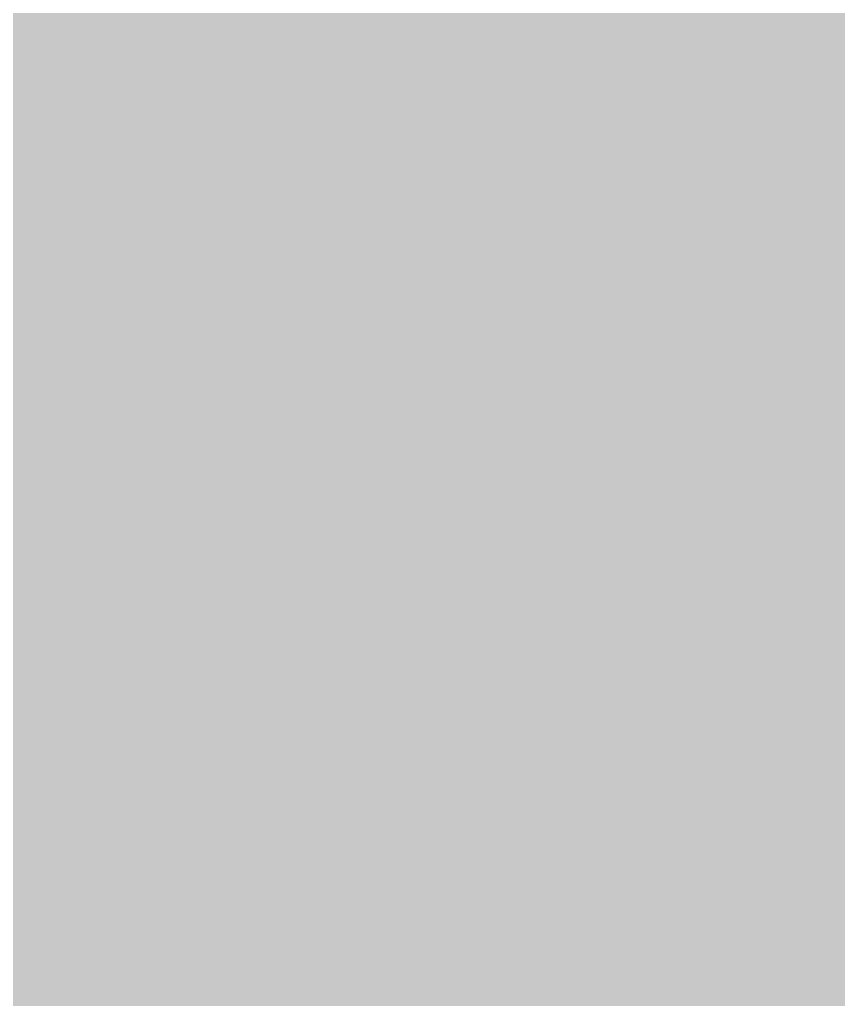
# Model space of a CAD drawing. Header units: millimetres. Extents: x 0 to 297, y 0 to 261.
# Drawn here: x 119.34 to 152.34, y 95.5 to 134.96 of the extents above; entities that cross this region are included whole.
import ezdxf

# ---------------------------------------------------------------- set-up
doc = ezdxf.new("R2010")
doc.units = ezdxf.units.MM

msp = doc.modelspace()

# ---------------------------------------------------------------- hatches: boundary and pattern name
msp.add_hatch(color=254).paths.add_polyline_path([(14.1633, 0.0526), (13.9878, 0.0533), (13.8125, 0.0559), (13.6373, 0.061), (13.462, 0.0686), (13.2893, 0.0787), (13.114, 0.0914), (12.9413, 0.1041), (12.7686, 0.1194), (12.5959, 0.1397), (12.4231, 0.16), (12.2504, 0.1803), (12.0777, 0.2057), (11.9075, 0.2337), (11.7373, 0.2616), (11.5672, 0.2921), (11.397, 0.3251), (11.2268, 0.3607), (11.0592, 0.3962), (10.8915, 0.4369), (10.7239, 0.4775), (10.5562, 0.5207), (10.3886, 0.5664), (10.2235, 0.6121), (10.0584, 0.6604), (9.8933, 0.7137), (9.7307, 0.7645), (9.5682, 0.8204), (9.4056, 0.8788), (9.2431, 0.9373), (9.083, 0.9982), (8.923, 1.0617), (8.763, 1.1252), (8.6055, 1.1938), (8.4455, 1.2624), (8.2906, 1.331), (8.1331, 1.4046), (7.9781, 1.4783), (7.8232, 1.5545), (7.6708, 1.6332), (7.5184, 1.7145), (7.366, 1.7958), (7.2161, 1.8796), (7.0663, 1.966), (6.919, 2.0549), (6.7716, 2.1438), (6.6243, 2.2352), (6.4795, 2.3266), (6.3348, 2.4232), (6.19, 2.5197), (6.0477, 2.6187), (5.908, 2.7178), (5.7683, 2.8219), (5.6286, 2.9261), (5.4915, 3.0302), (5.3543, 3.1394), (5.2197, 3.2487), (5.0851, 3.3579), (4.953, 3.4722), (4.8209, 3.5865), (4.6914, 3.7033), (4.5644, 3.8202), (4.4348, 3.9395), (4.3104, 4.0615), (4.1859, 4.1859), (4.0615, 4.3104), (3.9395, 4.4374), (3.8202, 4.5644), (3.7033, 4.6914), (3.5865, 4.8235), (3.4722, 4.953), (3.3579, 5.0876), (3.2487, 5.2197), (3.1369, 5.3543), (3.0302, 5.4915), (2.9235, 5.6286), (2.8194, 5.7683), (2.7178, 5.908), (2.6187, 6.0503), (2.5197, 6.19), (2.4232, 6.3348), (2.3266, 6.4795), (2.2352, 6.6243), (2.1438, 6.7716), (2.0523, 6.919), (1.966, 7.0663), (1.8796, 7.2161), (1.7958, 7.366), (1.7145, 7.5184), (1.6332, 7.6708), (1.5545, 7.8232), (1.4783, 7.9781), (1.4046, 8.1331), (1.331, 8.2906), (1.2598, 8.4455), (1.1913, 8.6055), (1.1252, 8.763), (1.0592, 8.923), (0.9982, 9.083), (0.9373, 9.2431), (0.8763, 9.4056), (0.8204, 9.5682), (0.7645, 9.7307), (0.7112, 9.8933), (0.6604, 10.0584), (0.6121, 10.2235), (0.5639, 10.3911), (0.5207, 10.5562), (0.4775, 10.7239), (0.4343, 10.8915), (0.3962, 11.0592), (0.3607, 11.2268), (0.3251, 11.397), (0.2921, 11.5672), (0.2616, 11.7373), (0.2311, 11.9075), (0.2057, 12.0802), (0.1803, 12.2504), (0.1575, 12.4231), (0.1372, 12.5959), (0.1194, 12.7686), (0.1041, 12.9413), (0.0889, 13.114), (0.0787, 13.2893), (0.0686, 13.462), (0.061, 13.6373), (0.0559, 13.8125), (0.0508, 13.9878), (0.0508, 14.163), (0.0508, 14.2773), (0.0533, 14.3942), (0.0559, 14.511), (0.0584, 14.6253), (0.0635, 14.7422), (0.0686, 14.859), (0.0737, 14.9733), (0.0813, 15.0901), (0.0889, 15.2044), (0.0991, 15.3187), (0.1092, 15.4356), (0.1194, 15.5499), (0.1321, 15.6642), (0.1448, 15.7785), (0.1575, 15.8953), (0.1727, 16.0096), (0.188, 16.1239), (0.2032, 16.2382), (0.221, 16.35), (0.2413, 16.4643), (0.2591, 16.5786), (0.2794, 16.6929), (0.2997, 16.8046), (0.3226, 16.9189), (0.3454, 17.0307), (0.3708, 17.145), (0.3937, 17.2568), (0.4191, 17.3685), (0.447, 17.4803), (0.475, 17.592), (0.5029, 17.7038), (0.5334, 17.8156), (0.5613, 17.9273), (0.5944, 18.0365), (0.6248, 18.1483), (0.6579, 18.2575), (0.6934, 18.3693), (0.7264, 18.4785), (0.762, 18.5877), (0.8001, 18.6969), (0.8382, 18.8062), (0.8763, 18.9128), (0.9144, 19.0221), (0.955, 19.1313), (0.9957, 19.238), (1.0389, 19.3446), (1.0795, 19.4539), (1.1252, 19.5605), (1.1684, 19.6647), (1.2141, 19.7714), (1.2598, 19.878), (1.3081, 19.9822), (1.3564, 20.0889), (1.4046, 20.193), (1.4554, 20.2971), (1.5062, 20.4013), (1.557, 20.5054), (1.6104, 20.607), (1.6637, 20.7112), (1.717, 20.8128), (1.7729, 20.9144), (1.8263, 21.016), (1.8847, 21.1176), (1.9406, 21.2192), (136.2523, 253.8501), (136.3091, 253.9492), (136.3675, 254.0483), (136.4285, 254.1473), (136.4894, 254.2464), (136.5504, 254.3454), (136.6139, 254.442), (136.6774, 254.5385), (136.7409, 254.635), (136.8044, 254.7315), (136.8704, 254.8255), (136.9365, 254.922), (137.0025, 255.016), (137.0711, 255.11), (137.1397, 255.2014), (137.2083, 255.2954), (137.2794, 255.3868), (137.3505, 255.4783), (137.4216, 255.5672), (137.4927, 255.6586), (137.5664, 255.7475), (137.6401, 255.8364), (137.7137, 255.9253), (137.7874, 256.0117), (137.8636, 256.098), (137.9398, 256.1844), (138.016, 256.2708), (138.0947, 256.3546), (138.1735, 256.4409), (138.2522, 256.5222), (138.3309, 256.606), (138.4122, 256.6899), (138.4935, 256.7711), (138.5748, 256.8524), (138.6586, 256.9312), (138.7399, 257.0124), (138.8237, 257.0912), (138.9075, 257.1699), (138.9939, 257.2461), (139.0802, 257.3249), (139.1641, 257.4011), (139.253, 257.4747), (139.3393, 257.5509), (139.4282, 257.6246), (139.5171, 257.6982), (139.606, 257.7719), (139.6949, 257.843), (139.7864, 257.9141), (139.8778, 257.9853), (139.9692, 258.0564), (140.0607, 258.125), (140.1547, 258.1935), (140.2486, 258.2596), (140.3426, 258.3282), (140.4366, 258.3942), (140.5331, 258.4602), (140.6296, 258.5237), (140.7262, 258.5872), (140.8227, 258.6507), (140.9192, 258.7142), (141.0183, 258.7752), (141.1173, 258.8362), (141.2164, 258.8946), (141.3154, 258.9555), (141.4145, 259.014), (141.5161, 259.0698), (141.6177, 259.1283), (141.7193, 259.1841), (141.8209, 259.2375), (141.9225, 259.2934), (142.0266, 259.3467), (142.1308, 259.3975), (142.2324, 259.4508), (142.3365, 259.5016), (142.4407, 259.5499), (142.5473, 259.6007), (142.6515, 259.6464), (142.7556, 259.6947), (142.8623, 259.7404), (142.969, 259.7861), (143.0757, 259.8318), (143.1823, 259.875), (143.289, 259.9182), (143.3957, 259.9588), (143.5049, 259.9995), (143.6116, 260.0401), (143.7208, 260.0808), (143.83, 260.1189), (143.9393, 260.1544), (144.0485, 260.1925), (144.1577, 260.2281), (144.2669, 260.2636), (144.3761, 260.2967), (144.4879, 260.3297), (144.5971, 260.3627), (144.7089, 260.3932), (144.8206, 260.4237), (144.9299, 260.4516), (145.0416, 260.4821), (145.1534, 260.5075), (145.2651, 260.5354), (145.3794, 260.5608), (145.4912, 260.5862), (145.603, 260.6091), (145.7173, 260.6319), (145.829, 260.6548), (145.9433, 260.6751), (146.0551, 260.6954), (146.1694, 260.7158), (146.2837, 260.7335), (146.398, 260.7513), (146.5123, 260.7666), (146.6266, 260.7818), (146.7409, 260.797), (146.8552, 260.8123), (146.9695, 260.825), (147.0838, 260.8351), (147.2006, 260.8478), (147.3149, 260.858), (147.4292, 260.8656), (147.5461, 260.8732), (147.6604, 260.8809), (147.7772, 260.8859), (147.8915, 260.8936), (148.0083, 260.8961), (148.1226, 260.9012), (148.2395, 260.9037), (148.3563, 260.9037), (148.4706, 260.9037), (148.5875, 260.9037), (148.7043, 260.9037), (148.8186, 260.9012), (148.9354, 260.8961), (149.0523, 260.8936), (149.1666, 260.8859), (149.2834, 260.8809), (149.3977, 260.8732), (149.512, 260.8656), (149.6289, 260.858), (149.7432, 260.8478), (149.8575, 260.8351), (149.9743, 260.825), (150.0886, 260.8123), (150.2029, 260.797), (150.3172, 260.7818), (150.4315, 260.7666), (150.5458, 260.7513), (150.6601, 260.7335), (150.7744, 260.7158), (150.8862, 260.6954), (151.0005, 260.6751), (151.1148, 260.6548), (151.2265, 260.6319), (151.3408, 260.6091), (151.4526, 260.5862), (151.5643, 260.5608), (151.6761, 260.5354), (151.7879, 260.5075), (151.8996, 260.4821), (152.0114, 260.4516), (152.1231, 260.4237), (152.2349, 260.3932), (152.3467, 260.3627), (152.4559, 260.3297), (152.5676, 260.2967), (152.6769, 260.2636), (152.7861, 260.2281), (152.8953, 260.1925), (153.0045, 260.1544), (153.1137, 260.1189), (153.223, 260.0808), (153.3296, 260.0401), (153.4389, 259.9995), (153.5455, 259.9588), (153.6548, 259.9182), (153.7614, 259.875), (153.8681, 259.8318), (153.9748, 259.7861), (154.0789, 259.7404), (154.1856, 259.6947), (154.2923, 259.6464), (154.3964, 259.6007), (154.5006, 259.5499), (154.6047, 259.5016), (154.7089, 259.4508), (154.813, 259.3975), (154.9171, 259.3467), (155.0187, 259.2934), (155.1203, 259.2375), (155.2245, 259.1841), (155.3261, 259.1283), (155.4251, 259.0698), (155.5267, 259.014), (155.6283, 258.9555), (155.7274, 258.8946), (155.8265, 258.8362), (155.9255, 258.7752), (156.022, 258.7142), (156.1211, 258.6507), (156.2176, 258.5872), (156.3141, 258.5237), (156.4107, 258.4602), (156.5046, 258.3942), (156.6012, 258.3282), (156.6951, 258.2596), (156.7866, 258.1935), (156.8806, 258.125), (156.972, 258.0564), (157.066, 257.9853), (157.1574, 257.9141), (157.2463, 257.843), (157.3378, 257.7719), (157.4267, 257.6982), (157.5156, 257.6246), (157.6019, 257.5509), (157.6908, 257.4747), (157.7772, 257.4011), (157.8635, 257.3249), (157.9499, 257.2461), (158.0337, 257.1699), (158.1201, 257.0912), (158.2039, 257.0124), (158.2852, 256.9312), (158.369, 256.8524), (158.4503, 256.7711), (158.5316, 256.6899), (158.6103, 256.606), (158.6916, 256.5222), (158.7703, 256.4409), (158.8491, 256.3546), (158.9253, 256.2708), (159.004, 256.1844), (159.0802, 256.098), (159.1539, 256.0117), (159.2301, 255.9253), (159.3037, 255.8364), (159.3774, 255.7475), (159.451, 255.6586), (159.5222, 255.5672), (159.5933, 255.4783), (159.6644, 255.3868), (159.7355, 255.2954), (159.8041, 255.2014), (159.8727, 255.11), (159.9387, 255.016), (160.0073, 254.922), (160.0733, 254.8255), (160.1368, 254.7315), (160.2029, 254.635), (160.2664, 254.5385), (160.3299, 254.442), (160.3908, 254.3454), (160.4543, 254.2464), (160.5153, 254.1473), (160.5737, 254.0483), (160.6347, 253.9492), (160.6906, 253.8476), (295.0023, 21.2192), (295.0591, 21.1176), (295.115, 21.016), (295.1709, 20.9144), (295.2267, 20.8128), (295.2801, 20.7112), (295.3334, 20.607), (295.3868, 20.5054), (295.4376, 20.4013), (295.4884, 20.2971), (295.5392, 20.193), (295.5874, 20.0889), (295.6357, 19.9822), (295.6814, 19.878), (295.7297, 19.7714), (295.7754, 19.6647), (295.8186, 19.5605), (295.8617, 19.4539), (295.9049, 19.3446), (295.9481, 19.238), (295.9887, 19.1313), (296.0294, 19.0221), (296.0675, 18.9128), (296.1056, 18.8062), (296.1437, 18.6969), (296.1792, 18.5877), (296.2148, 18.4785), (296.2504, 18.3693), (296.2834, 18.2575), (296.3164, 18.1483), (296.3494, 18.0365), (296.3799, 17.9273), (296.4104, 17.8156), (296.4409, 17.7038), (296.4688, 17.592), (296.4967, 17.4803), (296.5221, 17.3685), (296.5475, 17.2568), (296.5729, 17.145), (296.5958, 17.0307), (296.6212, 16.9189), (296.6415, 16.8046), (296.6644, 16.6929), (296.6822, 16.5786), (296.7025, 16.4643), (296.7203, 16.35), (296.738, 16.2382), (296.7558, 16.1239), (296.7711, 16.0096), (296.7838, 15.8953), (296.799, 15.7785), (296.8117, 15.6642), (296.8244, 15.5499), (296.8346, 15.4356), (296.8447, 15.3187), (296.8523, 15.2044), (296.86, 15.0901), (296.8676, 14.9733), (296.8752, 14.859), (296.8803, 14.7422), (296.8828, 14.6253), (296.8879, 14.511), (296.8904, 14.3942), (296.8904, 14.2773), (296.8904, 14.163), (296.8904, 13.9878), (296.8879, 13.8125), (296.8828, 13.6373), (296.8752, 13.462), (296.865, 13.2893), (296.8523, 13.114), (296.8396, 12.9413), (296.8219, 12.7686), (296.8041, 12.5959), (296.7838, 12.4231), (296.7609, 12.2504), (296.738, 12.0802), (296.7101, 11.9075), (296.6822, 11.7373), (296.6517, 11.5672), (296.6187, 11.397), (296.5831, 11.2268), (296.545, 11.0592), (296.5069, 10.8915), (296.4663, 10.7239), (296.4231, 10.5562), (296.3774, 10.3911), (296.3316, 10.2235), (296.2808, 10.0584), (296.23, 9.8933), (296.1767, 9.7307), (296.1234, 9.5682), (296.0649, 9.4056), (296.0065, 9.2431), (295.9456, 9.083), (295.8821, 8.923), (295.8186, 8.763), (295.75, 8.6055), (295.6814, 8.4455), (295.6103, 8.2906), (295.5392, 8.1331), (295.463, 7.9781), (295.3868, 7.8232), (295.3106, 7.6708), (295.2293, 7.5184), (295.148, 7.366), (295.0642, 7.2161), (294.9778, 7.0663), (294.8889, 6.919), (294.8, 6.7716), (294.7086, 6.6243), (294.6146, 6.4795), (294.5206, 6.3348), (294.4241, 6.19), (294.325, 6.0503), (294.226, 5.908), (294.1218, 5.7683), (294.0177, 5.6286), (293.9136, 5.4915), (293.8043, 5.3543), (293.6951, 5.2197), (293.5859, 5.0876), (293.4716, 4.953), (293.3573, 4.8235), (293.2405, 4.6914), (293.1236, 4.5644), (293.0042, 4.4374), (292.8823, 4.3104), (292.7579, 4.1859), (292.6334, 4.0615), (292.5089, 3.9395), (292.3794, 3.8202), (292.2524, 3.7033), (292.1203, 3.5865), (291.9908, 3.4722), (291.8562, 3.3579), (291.7241, 3.2487), (291.5895, 3.1394), (291.4523, 3.0302), (291.3151, 2.9261), (291.1754, 2.8219), (291.0357, 2.7178), (290.8935, 2.6187), (290.7513, 2.5197), (290.609, 2.4232), (290.4642, 2.3266), (290.3195, 2.2352), (290.1721, 2.1438), (290.0248, 2.0549), (289.8775, 1.966), (289.7276, 1.8796), (289.5778, 1.7958), (289.4254, 1.7145), (289.273, 1.6332), (289.118, 1.5545), (288.9656, 1.4783), (288.8107, 1.4046), (288.6532, 1.331), (288.4957, 1.2624), (288.3383, 1.1938), (288.1808, 1.1252), (288.0208, 1.0617), (287.8607, 0.9982), (287.7007, 0.9373), (287.5382, 0.8788), (287.3756, 0.8204), (287.213, 0.7645), (287.0479, 0.7137), (286.8854, 0.6604), (286.7203, 0.6121), (286.5526, 0.5664), (286.3875, 0.5207), (286.2199, 0.4775), (286.0523, 0.4369), (285.8846, 0.3962), (285.7144, 0.3607), (285.5468, 0.3251), (285.3766, 0.2921), (285.2064, 0.2616), (285.0363, 0.2337), (284.8635, 0.2057), (284.6934, 0.1803), (284.5206, 0.16), (284.3479, 0.1397), (284.1752, 0.1194), (284.0025, 0.1041), (283.8272, 0.0914), (283.6545, 0.0787), (283.4792, 0.0686), (283.3065, 0.061), (283.1313, 0.0559), (282.956, 0.0533), (282.7807, 0.0508)])
h = msp.add_hatch(color=59)
edge = h.paths.add_edge_path()
edge.add_line((139.6601, 117.1085), (139.9261, 116.6419))
edge.add_line((139.9261, 116.6419), (140.1851, 116.1847))
edge.add_line((140.1851, 116.1847), (140.4366, 115.7376))
edge.add_line((140.4366, 115.7376), (140.6804, 115.3008))
edge.add_line((140.6804, 115.3008), (140.9167, 114.8715))
edge.add_line((140.9167, 114.8715), (141.1427, 114.4524))
edge.add_line((141.1427, 114.4524), (141.3612, 114.0409))
edge.add_line((141.3612, 114.0409), (141.5745, 113.6371))
edge.add_line((141.5745, 113.6371), (141.7777, 113.2434))
edge.add_line((141.7777, 113.2434), (141.9733, 112.8598))
edge.add_line((141.9733, 112.8598), (142.1613, 112.4814))
edge.add_line((142.1613, 112.4814), (142.3416, 112.1131))
edge.add_line((142.3416, 112.1131), (142.5143, 111.7524))
edge.add_line((142.5143, 111.7524), (142.6794, 111.3993))
edge.add_line((142.6794, 111.3993), (142.8369, 111.0564))
edge.add_line((142.8369, 111.0564), (142.9868, 110.7186))
edge.add_line((142.9868, 110.7186), (143.1265, 110.3884))
edge.add_line((143.1265, 110.3884), (143.2611, 110.0684))
edge.add_line((143.2611, 110.0684), (143.3906, 109.7534))
edge.add_line((143.3906, 109.7534), (143.51, 109.4461))
edge.add_line((143.51, 109.4461), (143.6218, 109.1463))
edge.add_line((143.6218, 109.1463), (143.7259, 108.8542))
edge.add_line((143.7259, 108.8542), (143.825, 108.5698))
edge.add_line((143.825, 108.5698), (143.9139, 108.2904))
edge.add_line((143.9139, 108.2904), (143.9977, 108.0186))
edge.add_line((143.9977, 108.0186), (144.0739, 107.7519))
edge.add_line((144.0739, 107.7519), (144.1425, 107.4928))
edge.add_line((144.1425, 107.4928), (144.206, 107.2413))
edge.add_line((144.206, 107.2413), (144.2593, 106.995))
edge.add_line((144.2593, 106.995), (144.3076, 106.7537))
edge.add_line((144.3076, 106.7537), (144.3482, 106.52))
edge.add_line((144.3482, 106.52), (144.3838, 106.2939))
edge.add_line((144.3838, 106.2939), (144.4092, 106.0704))
edge.add_line((144.4092, 106.0704), (144.4295, 105.8545))
edge.add_line((144.4295, 105.8545), (144.4422, 105.6437))
edge.add_line((144.4422, 105.6437), (144.4498, 105.4379))
edge.add_line((144.4498, 105.4379), (144.4498, 105.2373))
edge.add_line((144.4498, 105.2373), (144.4422, 105.0417))
edge.add_line((144.4422, 105.0417), (144.4295, 104.8537))
edge.add_line((144.4295, 104.8537), (144.4092, 104.6683))
edge.add_line((144.4092, 104.6683), (144.3812, 104.488))
edge.add_line((144.3812, 104.488), (144.3482, 104.3127))
edge.add_line((144.3482, 104.3127), (144.3101, 104.1425))
edge.add_line((144.3101, 104.1425), (144.2644, 103.9774))
edge.add_line((144.2644, 103.9774), (144.211, 103.8149))
edge.add_line((144.211, 103.8149), (144.1526, 103.6574))
edge.add_line((144.1526, 103.6574), (144.0866, 103.505))
edge.add_line((144.0866, 103.505), (144.0155, 103.3577))
edge.add_line((144.0155, 103.3577), (143.9367, 103.2129))
edge.add_line((143.9367, 103.2129), (143.8529, 103.0707))
edge.add_line((143.8529, 103.0707), (143.7615, 102.9335))
edge.add_line((143.7615, 102.9335), (143.6649, 102.7989))
edge.add_line((143.6649, 102.7989), (143.5633, 102.6693))
edge.add_line((143.5633, 102.6693), (143.4541, 102.5423))
edge.add_line((143.4541, 102.5423), (143.3398, 102.4204))
edge.add_line((143.3398, 102.4204), (143.2204, 102.2985))
edge.add_line((143.2204, 102.2985), (143.0934, 102.1817))
edge.add_line((143.0934, 102.1817), (142.9614, 102.0674))
edge.add_line((142.9614, 102.0674), (142.8217, 101.9556))
edge.add_line((142.8217, 101.9556), (142.6794, 101.8489))
edge.add_line((142.6794, 101.8489), (142.5296, 101.7422))
edge.add_line((142.5296, 101.7422), (142.3746, 101.6381))
edge.add_line((142.3746, 101.6381), (142.2121, 101.5365))
edge.add_line((142.2121, 101.5365), (142.0444, 101.4374))
edge.add_line((142.0444, 101.4374), (141.8768, 101.3435))
edge.add_line((141.8768, 101.3435), (141.7066, 101.2546))
edge.add_line((141.7066, 101.2546), (141.539, 101.1758))
edge.add_line((141.539, 101.1758), (141.3688, 101.1022))
edge.add_line((141.3688, 101.1022), (141.2011, 101.0336))
edge.add_line((141.2011, 101.0336), (141.0335, 100.9752))
edge.add_line((141.0335, 100.9752), (140.8659, 100.9218))
edge.add_line((140.8659, 100.9218), (140.6957, 100.8786))
edge.add_line((140.6957, 100.8786), (140.528, 100.8405))
edge.add_line((140.528, 100.8405), (140.3604, 100.8101))
edge.add_line((140.3604, 100.8101), (140.1928, 100.7847))
edge.add_line((140.1928, 100.7847), (140.0226, 100.7694))
edge.add_line((140.0226, 100.7694), (139.8549, 100.7618))
edge.add_line((139.8549, 100.7618), (139.6873, 100.7618))
edge.add_line((139.6873, 100.7618), (139.5171, 100.7669))
edge.add_line((139.5171, 100.7669), (139.3469, 100.7821))
edge.add_line((139.3469, 100.7821), (139.1768, 100.8024))
edge.add_line((139.1768, 100.8024), (139.0066, 100.8329))
edge.add_line((139.0066, 100.8329), (138.8339, 100.871))
edge.add_line((138.8339, 100.871), (138.6637, 100.9167))
edge.add_line((138.6637, 100.9167), (138.491, 100.9675))
edge.add_line((138.491, 100.9675), (138.3182, 101.0285))
edge.add_line((138.3182, 101.0285), (138.143, 101.0971))
edge.add_line((138.143, 101.0971), (137.9677, 101.1758))
edge.add_line((137.9677, 101.1758), (137.7925, 101.2596))
edge.add_line((137.7925, 101.2596), (137.6172, 101.3536))
edge.add_line((137.6172, 101.3536), (137.4394, 101.4527))
edge.add_line((137.4394, 101.4527), (137.2591, 101.5619))
edge.add_line((137.2591, 101.5619), (137.0787, 101.6787))
edge.add_line((137.0787, 101.6787), (136.8984, 101.8057))
edge.add_line((136.8984, 101.8057), (136.7155, 101.9404))
edge.add_line((136.7155, 101.9404), (136.5326, 102.0826))
edge.add_line((136.5326, 102.0826), (136.3472, 102.2325))
edge.add_line((136.3472, 102.2325), (136.1618, 102.3925))
edge.add_line((136.1618, 102.3925), (135.9738, 102.5601))
edge.add_line((135.9738, 102.5601), (135.7859, 102.7354))
edge.add_line((135.7859, 102.7354), (135.5954, 102.9208))
edge.add_line((135.5954, 102.9208), (135.4023, 103.1138))
edge.add_line((135.4023, 103.1138), (135.2093, 103.3145))
edge.add_line((135.2093, 103.3145), (135.0137, 103.5279))
edge.add_line((135.0137, 103.5279), (134.8156, 103.7463))
edge.add_line((134.8156, 103.7463), (134.6175, 103.9749))
edge.add_line((134.6175, 103.9749), (134.4168, 104.2111))
edge.add_line((134.4168, 104.2111), (134.2136, 104.46))
edge.add_line((134.2136, 104.46), (134.0079, 104.714))
edge.add_line((134.0079, 104.714), (133.8021, 104.9782))
edge.add_line((133.8021, 104.9782), (133.5913, 105.2525))
edge.add_line((133.5913, 105.2525), (133.3805, 105.5345))
edge.add_line((133.3805, 105.5345), (133.1671, 105.8266))
edge.add_line((133.1671, 105.8266), (132.9512, 106.1288))
edge.add_line((132.9512, 106.1288), (132.7353, 106.4387))
edge.add_line((132.7353, 106.4387), (132.5143, 106.7587))
edge.add_line((132.5143, 106.7587), (132.2908, 107.0864))
edge.add_line((132.2908, 107.0864), (132.0673, 107.4242))
edge.add_line((132.0673, 107.4242), (131.8387, 107.7722))
edge.add_line((131.8387, 107.7722), (131.6076, 108.1303))
edge.add_line((131.6076, 108.1303), (131.3764, 108.4986))
edge.add_line((131.3764, 108.4986), (131.1402, 108.8746))
edge.add_line((131.1402, 108.8746), (130.9014, 109.2606))
edge.add_line((130.9014, 109.2606), (130.6601, 109.6569))
edge.add_line((130.6601, 109.6569), (130.4163, 110.0633))
edge.add_line((130.4163, 110.0633), (130.1699, 110.4773))
edge.add_line((130.1699, 110.4773), (129.921, 110.904))
edge.add_line((129.921, 110.904), (129.667, 111.3384))
edge.add_line((129.667, 111.3384), (129.413, 111.7829))
edge.add_line((129.413, 111.7829), (129.1641, 112.2223))
edge.add_line((129.1641, 112.2223), (128.9228, 112.6515))
edge.add_line((128.9228, 112.6515), (128.6916, 113.0732))
edge.add_line((128.6916, 113.0732), (128.4656, 113.4872))
edge.add_line((128.4656, 113.4872), (128.2471, 113.8936))
edge.add_line((128.2471, 113.8936), (128.0338, 114.2924))
edge.add_line((128.0338, 114.2924), (127.8306, 114.6835))
edge.add_line((127.8306, 114.6835), (127.635, 115.0671))
edge.add_line((127.635, 115.0671), (127.4445, 115.443))
edge.add_line((127.4445, 115.443), (127.2616, 115.8138))
edge.add_line((127.2616, 115.8138), (127.0864, 116.1745))
edge.add_line((127.0864, 116.1745), (126.9187, 116.5301))
edge.add_line((126.9187, 116.5301), (126.7587, 116.8806))
edge.add_line((126.7587, 116.8806), (126.6038, 117.221))
edge.add_line((126.6038, 117.221), (126.459, 117.5563))
edge.add_line((126.459, 117.5563), (126.3193, 117.8839))
edge.add_line((126.3193, 117.8839), (126.1847, 118.2065))
edge.add_line((126.1847, 118.2065), (126.0602, 118.5215))
edge.add_line((126.0602, 118.5215), (125.9408, 118.8288))
edge.add_line((125.9408, 118.8288), (125.8291, 119.1311))
edge.add_line((125.8291, 119.1311), (125.7249, 119.4257))
edge.add_line((125.7249, 119.4257), (125.6284, 119.7153))
edge.add_line((125.6284, 119.7153), (125.537, 119.9972))
edge.add_line((125.537, 119.9972), (125.4531, 120.2741))
edge.add_line((125.4531, 120.2741), (125.3744, 120.5459))
edge.add_line((125.3744, 120.5459), (125.3033, 120.81))
edge.add_line((125.3033, 120.81), (125.2398, 121.0691))
edge.add_line((125.2398, 121.0691), (125.1839, 121.3231))
edge.add_line((125.1839, 121.3231), (125.1331, 121.5695))
edge.add_line((125.1331, 121.5695), (125.0899, 121.8108))
edge.add_line((125.0899, 121.8108), (125.0518, 122.047))
edge.add_line((125.0518, 122.047), (125.0213, 122.2781))
edge.add_line((125.0213, 122.2781), (124.9985, 122.5042))
edge.add_line((124.9985, 122.5042), (124.9807, 122.7226))
edge.add_line((124.9807, 122.7226), (124.9705, 122.9385))
edge.add_line((124.9705, 122.9385), (124.9655, 123.1468))
edge.add_line((124.9655, 123.1468), (124.968, 123.35))
edge.add_line((124.968, 123.35), (124.9756, 123.5507))
edge.add_line((124.9756, 123.5507), (124.9909, 123.7437))
edge.add_line((124.9909, 123.7437), (125.0137, 123.9317))
edge.add_line((125.0137, 123.9317), (125.0417, 124.1171))
edge.add_line((125.0417, 124.1171), (125.0772, 124.2974))
edge.add_line((125.0772, 124.2974), (125.1179, 124.4702))
edge.add_line((125.1179, 124.4702), (125.1636, 124.6403))
edge.add_line((125.1636, 124.6403), (125.2169, 124.808))
edge.add_line((125.2169, 124.808), (125.2779, 124.968))
edge.add_line((125.2779, 124.968), (125.3439, 125.1255))
edge.add_line((125.3439, 125.1255), (125.415, 125.2779))
edge.add_line((125.415, 125.2779), (125.4938, 125.4252))
edge.add_line((125.4938, 125.4252), (125.5776, 125.57))
edge.add_line((125.5776, 125.57), (125.669, 125.7097))
edge.add_line((125.669, 125.7097), (125.7656, 125.8468))
edge.add_line((125.7656, 125.8468), (125.8697, 125.9789))
edge.add_line((125.8697, 125.9789), (125.9789, 126.1059))
edge.add_line((125.9789, 126.1059), (126.0932, 126.2304))
edge.add_line((126.0932, 126.2304), (126.2151, 126.3523))
edge.add_line((126.2151, 126.3523), (126.3421, 126.4691))
edge.add_line((126.3421, 126.4691), (126.4742, 126.5834))
edge.add_line((126.4742, 126.5834), (126.6139, 126.6927))
edge.add_line((126.6139, 126.6927), (126.7587, 126.7993))
edge.add_line((126.7587, 126.7993), (126.9086, 126.9035))
edge.add_line((126.9086, 126.9035), (127.066, 127.0025))
edge.add_line((127.066, 127.0025), (127.2286, 127.1016))
edge.add_line((127.2286, 127.1016), (127.3937, 127.193))
edge.add_line((127.3937, 127.193), (127.5588, 127.2794))
edge.add_line((127.5588, 127.2794), (127.7214, 127.3607))
edge.add_line((127.7214, 127.3607), (127.8865, 127.4343))
edge.add_line((127.8865, 127.4343), (128.049, 127.5029))
edge.add_line((128.049, 127.5029), (128.2116, 127.5639))
edge.add_line((128.2116, 127.5639), (128.3767, 127.6198))
edge.add_line((128.3767, 127.6198), (128.5392, 127.668))
edge.add_line((128.5392, 127.668), (128.7018, 127.7087))
edge.add_line((128.7018, 127.7087), (128.8644, 127.7442))
edge.add_line((128.8644, 127.7442), (129.0269, 127.7722))
edge.add_line((129.0269, 127.7722), (129.1895, 127.795))
edge.add_line((129.1895, 127.795), (129.352, 127.8103))
edge.add_line((129.352, 127.8103), (129.5171, 127.8179))
edge.add_line((129.5171, 127.8179), (129.6797, 127.8179))
edge.add_line((129.6797, 127.8179), (129.8448, 127.8103))
edge.add_line((129.8448, 127.8103), (130.0099, 127.795))
edge.add_line((130.0099, 127.795), (130.175, 127.7722))
edge.add_line((130.175, 127.7722), (130.3426, 127.7442))
edge.add_line((130.3426, 127.7442), (130.5077, 127.7061))
edge.add_line((130.5077, 127.7061), (130.6754, 127.6629))
edge.add_line((130.6754, 127.6629), (130.8456, 127.6096))
edge.add_line((130.8456, 127.6096), (131.0132, 127.5486))
edge.add_line((131.0132, 127.5486), (131.1859, 127.4801))
edge.add_line((131.1859, 127.4801), (131.3561, 127.4039))
edge.add_line((131.3561, 127.4039), (131.5288, 127.3175))
edge.add_line((131.5288, 127.3175), (131.7041, 127.2261))
edge.add_line((131.7041, 127.2261), (131.8793, 127.1219))
edge.add_line((131.8793, 127.1219), (132.0546, 127.0127))
edge.add_line((132.0546, 127.0127), (132.2324, 126.8933))
edge.add_line((132.2324, 126.8933), (132.4127, 126.7663))
edge.add_line((132.4127, 126.7663), (132.5931, 126.6317))
edge.add_line((132.5931, 126.6317), (132.776, 126.4869))
edge.add_line((132.776, 126.4869), (132.9614, 126.332))
edge.add_line((132.9614, 126.332), (133.1493, 126.1694))
edge.add_line((133.1493, 126.1694), (133.3373, 125.9967))
edge.add_line((133.3373, 125.9967), (133.5278, 125.8164))
edge.add_line((133.5278, 125.8164), (133.7183, 125.6259))
edge.add_line((133.7183, 125.6259), (133.9139, 125.4252))
edge.add_line((133.9139, 125.4252), (134.1095, 125.2169))
edge.add_line((134.1095, 125.2169), (134.3076, 124.9985))
edge.add_line((134.3076, 124.9985), (134.5108, 124.7699))
edge.add_line((134.5108, 124.7699), (134.714, 124.5311))
edge.add_line((134.714, 124.5311), (134.9197, 124.2822))
edge.add_line((134.9197, 124.2822), (135.128, 124.0231))
edge.add_line((135.128, 124.0231), (135.3388, 123.7564))
edge.add_line((135.3388, 123.7564), (135.5522, 123.477))
edge.add_line((135.5522, 123.477), (135.7681, 123.1875))
edge.add_line((135.7681, 123.1875), (135.9865, 122.8903))
edge.add_line((135.9865, 122.8903), (136.21, 122.5804))
edge.add_line((136.21, 122.5804), (136.4336, 122.2604))
edge.add_line((136.4336, 122.2604), (136.6622, 121.9302))
edge.add_line((136.6622, 121.9302), (136.8933, 121.5898))
edge.add_line((136.8933, 121.5898), (137.127, 121.2367))
edge.add_line((137.127, 121.2367), (137.3657, 120.8761))
edge.add_line((137.3657, 120.8761), (137.607, 120.5001))
edge.add_line((137.607, 120.5001), (137.8509, 120.1166))
edge.add_line((137.8509, 120.1166), (138.0973, 119.7204))
edge.add_line((138.0973, 119.7204), (138.3487, 119.314))
edge.add_line((138.3487, 119.314), (138.6027, 118.8949))
edge.add_line((138.6027, 118.8949), (138.8618, 118.4656))
edge.add_line((138.8618, 118.4656), (139.1234, 118.0236))
edge.add_line((139.1234, 118.0236), (139.3901, 117.5715))
edge.add_line((139.3901, 117.5715), (139.6594, 117.1067))
edge = h.paths.add_edge_path(flags=16)
edge.add_line((144.472, 119.8866), (144.1679, 120.4036))
edge.add_line((144.1679, 120.4036), (143.8681, 120.9116))
edge.add_line((143.8681, 120.9116), (143.5659, 121.4095))
edge.add_line((143.5659, 121.4095), (143.2662, 121.8946))
edge.add_line((143.2662, 121.8946), (142.9664, 122.3696))
edge.add_line((142.9664, 122.3696), (142.6693, 122.8344))
edge.add_line((142.6693, 122.8344), (142.3695, 123.2865))
edge.add_line((142.3695, 123.2865), (142.0724, 123.7285))
edge.add_line((142.0724, 123.7285), (141.7752, 124.1603))
edge.add_line((141.7752, 124.1603), (141.4805, 124.5819))
edge.add_line((141.4805, 124.5819), (141.1834, 124.9909))
edge.add_line((141.1834, 124.9909), (140.8887, 125.3896))
edge.add_line((140.8887, 125.3896), (140.5915, 125.7757))
edge.add_line((140.5915, 125.7757), (140.2969, 126.1516))
edge.add_line((140.2969, 126.1516), (140.0023, 126.5174))
edge.add_line((140.0023, 126.5174), (139.7076, 126.873))
edge.add_line((139.7076, 126.873), (139.413, 127.2159))
edge.add_line((139.413, 127.2159), (139.1209, 127.5486))
edge.add_line((139.1209, 127.5486), (138.8262, 127.8687))
edge.add_line((138.8262, 127.8687), (138.5316, 128.1786))
edge.add_line((138.5316, 128.1786), (138.2395, 128.4783))
edge.add_line((138.2395, 128.4783), (137.9449, 128.7653))
edge.add_line((137.9449, 128.7653), (137.6502, 129.0422))
edge.add_line((137.6502, 129.0422), (137.3581, 129.3089))
edge.add_line((137.3581, 129.3089), (137.0635, 129.5629))
edge.add_line((137.0635, 129.5629), (136.7688, 129.8067))
edge.add_line((136.7688, 129.8067), (136.4742, 130.0404))
edge.add_line((136.4742, 130.0404), (136.1796, 130.2614))
edge.add_line((136.1796, 130.2614), (135.8849, 130.4722))
edge.add_line((135.8849, 130.4722), (135.5903, 130.6728))
edge.add_line((135.5903, 130.6728), (135.2956, 130.8608))
edge.add_line((135.2956, 130.8608), (135.001, 131.0361))
edge.add_line((135.001, 131.0361), (134.7038, 131.2037))
edge.add_line((134.7038, 131.2037), (134.4066, 131.3561))
edge.add_line((134.4066, 131.3561), (134.1095, 131.5009))
edge.add_line((134.1095, 131.5009), (133.8123, 131.633))
edge.add_line((133.8123, 131.633), (133.5151, 131.7549))
edge.add_line((133.5151, 131.7549), (133.2154, 131.8641))
edge.add_line((133.2154, 131.8641), (132.9157, 131.9632))
edge.add_line((132.9157, 131.9632), (132.6159, 132.0495))
edge.add_line((132.6159, 132.0495), (132.3162, 132.1257))
edge.add_line((132.3162, 132.1257), (132.014, 132.1918))
edge.add_line((132.014, 132.1918), (131.7117, 132.2451))
edge.add_line((131.7117, 132.2451), (131.4094, 132.2883))
edge.add_line((131.4094, 132.2883), (131.1046, 132.3188))
edge.add_line((131.1046, 132.3188), (130.7998, 132.3391))
edge.add_line((130.7998, 132.3391), (130.495, 132.3492))
edge.add_line((130.495, 132.3492), (130.1877, 132.3467))
edge.add_line((130.1877, 132.3467), (129.8804, 132.3315))
edge.add_line((129.8804, 132.3315), (129.5705, 132.3086))
edge.add_line((129.5705, 132.3086), (129.2606, 132.2705))
edge.add_line((129.2606, 132.2705), (128.9482, 132.2222))
edge.add_line((128.9482, 132.2222), (128.6358, 132.1638))
edge.add_line((128.6358, 132.1638), (128.3233, 132.0952))
edge.add_line((128.3233, 132.0952), (128.0084, 132.0114))
edge.add_line((128.0084, 132.0114), (127.6934, 131.92))
edge.add_line((127.6934, 131.92), (127.3759, 131.8158))
edge.add_line((127.3759, 131.8158), (127.0559, 131.699))
edge.add_line((127.0559, 131.699), (126.7358, 131.572))
edge.add_line((126.7358, 131.572), (126.4133, 131.4348))
edge.add_line((126.4133, 131.4348), (126.0907, 131.285))
edge.add_line((126.0907, 131.285), (125.7656, 131.1224))
edge.add_line((125.7656, 131.1224), (125.4404, 130.9497))
edge.add_line((125.4404, 130.9497), (125.1128, 130.7668))
edge.add_line((125.1128, 130.7668), (124.7877, 130.5738))
edge.add_line((124.7877, 130.5738), (124.4752, 130.3782))
edge.add_line((124.4752, 130.3782), (124.173, 130.1775))
edge.add_line((124.173, 130.1775), (123.8834, 129.9718))
edge.add_line((123.8834, 129.9718), (123.6015, 129.7635))
edge.add_line((123.6015, 129.7635), (123.3322, 129.5502))
edge.add_line((123.3322, 129.5502), (123.0732, 129.3317))
edge.add_line((123.0732, 129.3317), (122.8242, 129.1082))
edge.add_line((122.8242, 129.1082), (122.5855, 128.8821))
edge.add_line((122.5855, 128.8821), (122.3569, 128.6485))
edge.add_line((122.3569, 128.6485), (122.1384, 128.4122))
edge.add_line((122.1384, 128.4122), (121.9327, 128.1709))
edge.add_line((121.9327, 128.1709), (121.7346, 127.9271))
edge.add_line((121.7346, 127.9271), (121.5492, 127.6756))
edge.add_line((121.5492, 127.6756), (121.3714, 127.4216))
edge.add_line((121.3714, 127.4216), (121.2063, 127.16))
edge.add_line((121.2063, 127.16), (121.0513, 126.8959))
edge.add_line((121.0513, 126.8959), (120.9065, 126.6266))
edge.add_line((120.9065, 126.6266), (120.7694, 126.3523))
edge.add_line((120.7694, 126.3523), (120.6449, 126.0754))
edge.add_line((120.6449, 126.0754), (120.5306, 125.791))
edge.add_line((120.5306, 125.791), (120.4265, 125.5014))
edge.add_line((120.4265, 125.5014), (120.3325, 125.2068))
edge.add_line((120.3325, 125.2068), (120.2487, 124.9096))
edge.add_line((120.2487, 124.9096), (120.175, 124.6048))
edge.add_line((120.175, 124.6048), (120.109, 124.2974))
edge.add_line((120.109, 124.2974), (120.0556, 123.9825))
edge.add_line((120.0556, 123.9825), (120.0125, 123.665))
edge.add_line((120.0125, 123.665), (119.9769, 123.3399))
edge.add_line((119.9769, 123.3399), (119.954, 123.0122))
edge.add_line((119.954, 123.0122), (119.9388, 122.6769))
edge.add_line((119.9388, 122.6769), (119.9337, 122.3391))
edge.add_line((119.9337, 122.3391), (119.9388, 121.9937))
edge.add_line((119.9388, 121.9937), (119.954, 121.6431))
edge.add_line((119.954, 121.6431), (119.9794, 121.2875))
edge.add_line((119.9794, 121.2875), (120.015, 120.9294))
edge.add_line((120.015, 120.9294), (120.0607, 120.5636))
edge.add_line((120.0607, 120.5636), (120.1141, 120.1903))
edge.add_line((120.1141, 120.1903), (120.1776, 119.8143))
edge.add_line((120.1776, 119.8143), (120.2512, 119.4333))
edge.add_line((120.2512, 119.4333), (120.335, 119.0447))
edge.add_line((120.335, 119.0447), (120.429, 118.6536))
edge.add_line((120.429, 118.6536), (120.5306, 118.2548))
edge.add_line((120.5306, 118.2548), (120.6424, 117.8509))
edge.add_line((120.6424, 117.8509), (120.7643, 117.4394))
edge.add_line((120.7643, 117.4394), (120.8964, 117.0254))
edge.add_line((120.8964, 117.0254), (121.0361, 116.6038))
edge.add_line((121.0361, 116.6038), (121.1885, 116.1771))
edge.add_line((121.1885, 116.1771), (121.346, 115.7453))
edge.add_line((121.346, 115.7453), (121.5161, 115.3084))
edge.add_line((121.5161, 115.3084), (121.6939, 114.8639))
edge.add_line((121.6939, 114.8639), (121.8819, 114.4143))
edge.add_line((121.8819, 114.4143), (122.08, 113.9596))
edge.add_line((122.08, 113.9596), (122.2858, 113.4999))
edge.add_line((122.2858, 113.4999), (122.5017, 113.0325))
edge.add_line((122.5017, 113.0325), (122.7277, 112.5601))
edge.add_line((122.7277, 112.5601), (122.9614, 112.08))
edge.add_line((122.9614, 112.08), (123.2052, 111.5949))
edge.add_line((123.2052, 111.5949), (123.4567, 111.1047))
edge.add_line((123.4567, 111.1047), (123.7183, 110.6094))
edge.add_line((123.7183, 110.6094), (123.9901, 110.1065))
edge.add_line((123.9901, 110.1065), (124.2695, 109.5959))
edge.add_line((124.2695, 109.5959), (124.5591, 109.0828))
edge.add_line((124.5591, 109.0828), (124.8562, 108.5596))
edge.add_line((124.8562, 108.5596), (125.1585, 108.0414))
edge.add_line((125.1585, 108.0414), (125.4608, 107.5334))
edge.add_line((125.4608, 107.5334), (125.7605, 107.0381))
edge.add_line((125.7605, 107.0381), (126.0602, 106.553))
edge.add_line((126.0602, 106.553), (126.3599, 106.078))
edge.add_line((126.3599, 106.078), (126.6571, 105.6157))
edge.add_line((126.6571, 105.6157), (126.9568, 105.1611))
edge.add_line((126.9568, 105.1611), (127.254, 104.7217))
edge.add_line((127.254, 104.7217), (127.5486, 104.2899))
edge.add_line((127.5486, 104.2899), (127.8458, 103.8708))
edge.add_line((127.8458, 103.8708), (128.1405, 103.4644))
edge.add_line((128.1405, 103.4644), (128.4351, 103.0656))
edge.add_line((128.4351, 103.0656), (128.7297, 102.6795))
edge.add_line((128.7297, 102.6795), (129.0244, 102.3061))
edge.add_line((129.0244, 102.3061), (129.319, 101.9404))
edge.add_line((129.319, 101.9404), (129.6111, 101.5873))
edge.add_line((129.6111, 101.5873), (129.9058, 101.2469))
edge.add_line((129.9058, 101.2469), (130.1979, 100.9167))
edge.add_line((130.1979, 100.9167), (130.49, 100.5967))
edge.add_line((130.49, 100.5967), (130.7821, 100.2894))
edge.add_line((130.7821, 100.2894), (131.0767, 99.9922))
edge.add_line((131.0767, 99.9922), (131.3688, 99.7052))
edge.add_line((131.3688, 99.7052), (131.6609, 99.4308))
edge.add_line((131.6609, 99.4308), (131.953, 99.1667))
edge.add_line((131.953, 99.1667), (132.2476, 98.9127))
edge.add_line((132.2476, 98.9127), (132.5397, 98.6714))
edge.add_line((132.5397, 98.6714), (132.8318, 98.4402))
edge.add_line((132.8318, 98.4402), (133.1265, 98.2218))
edge.add_line((133.1265, 98.2218), (133.4186, 98.0135))
edge.add_line((133.4186, 98.0135), (133.7132, 97.8154))
edge.add_line((133.7132, 97.8154), (134.0079, 97.63))
edge.add_line((134.0079, 97.63), (134.3025, 97.4547))
edge.add_line((134.3025, 97.4547), (134.5971, 97.2922))
edge.add_line((134.5971, 97.2922), (134.8918, 97.1398))
edge.add_line((134.8918, 97.1398), (135.1864, 96.9975))
edge.add_line((135.1864, 96.9975), (135.4836, 96.868))
edge.add_line((135.4836, 96.868), (135.7808, 96.7486))
edge.add_line((135.7808, 96.7486), (136.078, 96.6394))
edge.add_line((136.078, 96.6394), (136.3751, 96.5429))
edge.add_line((136.3751, 96.5429), (136.6749, 96.459))
edge.add_line((136.6749, 96.459), (136.9746, 96.3828))
edge.add_line((136.9746, 96.3828), (137.2743, 96.3219))
edge.add_line((137.2743, 96.3219), (137.5766, 96.2685))
edge.add_line((137.5766, 96.2685), (137.8788, 96.2279))
edge.add_line((137.8788, 96.2279), (138.1811, 96.1974))
edge.add_line((138.1811, 96.1974), (138.4859, 96.1796))
edge.add_line((138.4859, 96.1796), (138.7907, 96.172))
edge.add_line((138.7907, 96.172), (139.0955, 96.1771))
edge.add_line((139.0955, 96.1771), (139.4028, 96.1923))
edge.add_line((139.4028, 96.1923), (139.7102, 96.2203))
edge.add_line((139.7102, 96.2203), (140.02, 96.2558))
edge.add_line((140.02, 96.2558), (140.3299, 96.3066))
edge.add_line((140.3299, 96.3066), (140.6423, 96.3676))
edge.add_line((140.6423, 96.3676), (140.9548, 96.4387))
edge.add_line((140.9548, 96.4387), (141.2697, 96.52))
edge.add_line((141.2697, 96.52), (141.5847, 96.614))
edge.add_line((141.5847, 96.614), (141.9022, 96.7207))
edge.add_line((141.9022, 96.7207), (142.2197, 96.8375))
edge.add_line((142.2197, 96.8375), (142.5397, 96.9645))
edge.add_line((142.5397, 96.9645), (142.8598, 97.1042))
edge.add_line((142.8598, 97.1042), (143.1849, 97.2541))
edge.add_line((143.1849, 97.2541), (143.5075, 97.4141))
edge.add_line((143.5075, 97.4141), (143.8351, 97.5868))
edge.add_line((143.8351, 97.5868), (144.1628, 97.7722))
edge.add_line((144.1628, 97.7722), (144.4854, 97.9627))
edge.add_line((144.4854, 97.9627), (144.7978, 98.1608))
edge.add_line((144.7978, 98.1608), (145.1, 98.359))
edge.add_line((145.1, 98.359), (145.3921, 98.5647))
edge.add_line((145.3921, 98.5647), (145.6741, 98.773))
edge.add_line((145.6741, 98.773), (145.9433, 98.9863))
edge.add_line((145.9433, 98.9863), (146.2024, 99.2048))
edge.add_line((146.2024, 99.2048), (146.4539, 99.4258))
edge.add_line((146.4539, 99.4258), (146.6926, 99.6518))
edge.add_line((146.6926, 99.6518), (146.9212, 99.883))
edge.add_line((146.9212, 99.883), (147.1397, 100.1166))
edge.add_line((147.1397, 100.1166), (147.3479, 100.3579))
edge.add_line((147.3479, 100.3579), (147.5461, 100.6018))
edge.add_line((147.5461, 100.6018), (147.7315, 100.8507))
edge.add_line((147.7315, 100.8507), (147.9093, 101.1047))
edge.add_line((147.9093, 101.1047), (148.0769, 101.3612))
edge.add_line((148.0769, 101.3612), (148.2319, 101.6254))
edge.add_line((148.2319, 101.6254), (148.3792, 101.8921))
edge.add_line((148.3792, 101.8921), (148.5138, 102.1639))
edge.add_line((148.5138, 102.1639), (148.6408, 102.4407))
edge.add_line((148.6408, 102.4407), (148.7576, 102.7227))
edge.add_line((148.7576, 102.7227), (148.8618, 103.0097))
edge.add_line((148.8618, 103.0097), (148.9583, 103.3018))
edge.add_line((148.9583, 103.3018), (149.0421, 103.599))
edge.add_line((149.0421, 103.599), (149.1183, 103.9012))
edge.add_line((149.1183, 103.9012), (149.1844, 104.206))
edge.add_line((149.1844, 104.206), (149.2377, 104.5185))
edge.add_line((149.2377, 104.5185), (149.2834, 104.836))
edge.add_line((149.2834, 104.836), (149.319, 105.156))
edge.add_line((149.319, 105.156), (149.3444, 105.4837))
edge.add_line((149.3444, 105.4837), (149.3596, 105.8164))
edge.add_line((149.3596, 105.8164), (149.3672, 106.1517))
edge.add_line((149.3672, 106.1517), (149.3622, 106.4946))
edge.add_line((149.3622, 106.4946), (149.3469, 106.8426))
edge.add_line((149.3469, 106.8426), (149.3241, 107.1956))
edge.add_line((149.3241, 107.1956), (149.291, 107.5538))
edge.add_line((149.291, 107.5538), (149.2479, 107.917))
edge.add_line((149.2479, 107.917), (149.1945, 108.2878))
edge.add_line((149.1945, 108.2878), (149.131, 108.6612))
edge.add_line((149.131, 108.6612), (149.0574, 109.0422))
edge.add_line((149.0574, 109.0422), (148.9761, 109.4257))
edge.add_line((148.9761, 109.4257), (148.8846, 109.8169))
edge.add_line((148.8846, 109.8169), (148.783, 110.2131))
edge.add_line((148.783, 110.2131), (148.6713, 110.617))
edge.add_line((148.6713, 110.617), (148.5519, 111.0234))
edge.add_line((148.5519, 111.0234), (148.4198, 111.4374))
edge.add_line((148.4198, 111.4374), (148.2801, 111.8565))
edge.add_line((148.2801, 111.8565), (148.1328, 112.2807))
edge.add_line((148.1328, 112.2807), (147.9728, 112.7125))
edge.add_line((147.9728, 112.7125), (147.8051, 113.1494))
edge.add_line((147.8051, 113.1494), (147.6273, 113.5913))
edge.add_line((147.6273, 113.5913), (147.4394, 114.0384))
edge.add_line((147.4394, 114.0384), (147.2438, 114.493))
edge.add_line((147.2438, 114.493), (147.0381, 114.9528))
edge.add_line((147.0381, 114.9528), (146.8222, 115.4176))
edge.add_line((146.8222, 115.4176), (146.5986, 115.89))
edge.add_line((146.5986, 115.89), (146.365, 116.3676))
edge.add_line((146.365, 116.3676), (146.1211, 116.8527))
edge.add_line((146.1211, 116.8527), (145.8697, 117.3429))
edge.add_line((145.8697, 117.3429), (145.608, 117.8382))
edge.add_line((145.608, 117.8382), (145.3363, 118.3411))
edge.add_line((145.3363, 118.3411), (145.0569, 118.8491))
edge.add_line((145.0569, 118.8491), (144.7698, 119.3648))
edge.add_line((144.7698, 119.3648), (144.4701, 119.8855))

doc.saveas('drawing.dxf')
